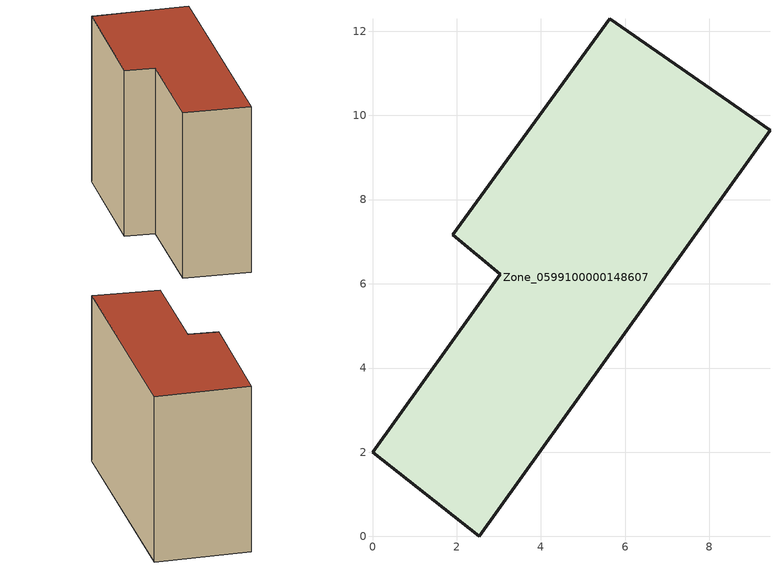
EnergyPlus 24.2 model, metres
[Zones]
Zone_0599100000148607
 floor ground (C_G): 5.64,12.3 9.44,9.65 2.54,0 0,2 3.03,6.23 1.9,7.16 z0
 wall outside (C_F): 9.44,9.65 5.64,12.3 1.9,7.16 3.03,6.23 0,2 2.54,0 9.44,9.65 z0:8.37
 roof outside (C_R): 2.54,0 9.44,9.65 5.64,12.3 1.9,7.16 3.03,6.23 0,2 z8.37
[BUILDING]
Pand.0599100000148607: North Axis=0; Terrain=City; Loads Convergence Tolerance Value=0.04; Temperature Convergence Tolerance Value=0.4; Solar Distribution=FullExterior; Maximum Number of Warmup Days=25; Minimum Number of Warmup Days=1
[Site:Location]
Rotterdam.The.Hague.AP_ZH_NLD Design_Conditions: Latitude=51.96; Longitude=4.45; Time Zone=1; Elevation=-4.5
[SITE:GROUNDTEMPERATURE:BUILDINGSURFACE]
18, 18, 18, 18, 18, 18, 18, 18, 18, 18, 18, 18
[MATERIAL] Thermal Absorptance=0.9; Solar Absorptance=0.7; Visible Absorptance=0.7
Name | Roughness | Thickness | Conductivity | Density | Specific Heat
G.TC.1946 | MediumSmooth | 0.15 | 1 | 540 | 1210
F.TC.1946 | Rough | 0.3 | 0.857143 | 1920 | 840
R.TC.1946 | MediumRough | 0.2 | 0.909091 | 1500 | 1000
[CONSTRUCTION]
C_G: G.TC.1946
C_F: F.TC.1946
C_R: R.TC.1946
[ZONE]
Zone_0599100000148607: Type=1; Multiplier=1; Ceiling Height=Autocalculate; Volume=Autocalculate; Floor Area=autocalculate; Part of Total Floor Area=Yes
[ZONEINFILTRATION:DESIGNFLOWRATE]
Infil_Zone_0599100000148607: Zone or ZoneList or Space or SpaceList=Zone_0599100000148607; Schedule=AlwaysOn; Design Flow Rate Calculation Method=Flow/Area; Flow Rate per Floor Area=0.003; Constant Term Coefficient=1; Temperature Term Coefficient=0; Velocity Term Coefficient=0; Velocity Squared Term Coefficient=0
[HVACTEMPLATE:ZONE:IDEALLOADSAIRSYSTEM]
Zone_0599100000148607: Maximum Heating Supply Air Temperature=50; Minimum Cooling Supply Air Temperature=13; Maximum Heating Supply Air Humidity Ratio=0.0156; Minimum Cooling Supply Air Humidity Ratio=0.0077; Heating Limit=NoLimit; Cooling Limit=NoLimit; Dehumidification Control Type=ConstantSensibleHeatRatio; Cooling Sensible Heat Ratio=0.7; Dehumidification Setpoint=60; Humidification Control Type=None; Humidification Setpoint=30; Outdoor Air Method=None; Outdoor Air Flow Rate per Person=0.00944; Outdoor Air Flow Rate per Zone Floor Area=0; Outdoor Air Flow Rate per Zone=0; Demand Controlled Ventilation Type=None; Outdoor Air Economizer Type=NoEconomizer; Heat Recovery Type=None; Sensible Heat Recovery Effectiveness=0.7; Latent Heat Recovery Effectiveness=0.65
[ZONECONTROL:THERMOSTAT]
ThermostatControl_Zone_0599100000148607: Zone or ZoneList=Zone_0599100000148607; Control Type Schedule=DualSetpointControlType; Control 1=Thermostat_Zone_0599100000148607; Temperature Difference Between Cutout And Setpoint=0
[THERMOSTATSETPOINT:DUALSETPOINT]
Thermostat_Zone_0599100000148607: Heating Setpoint Temperature Schedule=HeatingSetpoint_Zone_0599100000148607; Cooling Setpoint Temperature Schedule=CoolingSetpoint_Zone_0599100000148607
[SCHEDULE:COMPACT]
HeatingSetpoint_Zone_0599100000148607: Through: 12/31, For: AllDays, Until: 24:00, 21
CoolingSetpoint_Zone_0599100000148607: Through: 12/31, For: AllDays, Until: 24:00, 24
DualSetpointControlType: Through: 12/31, For: AllDays, Until: 24:00, 4
AlwaysOn: Through: 12/31, For: AllDays, Until: 24:00, 1
